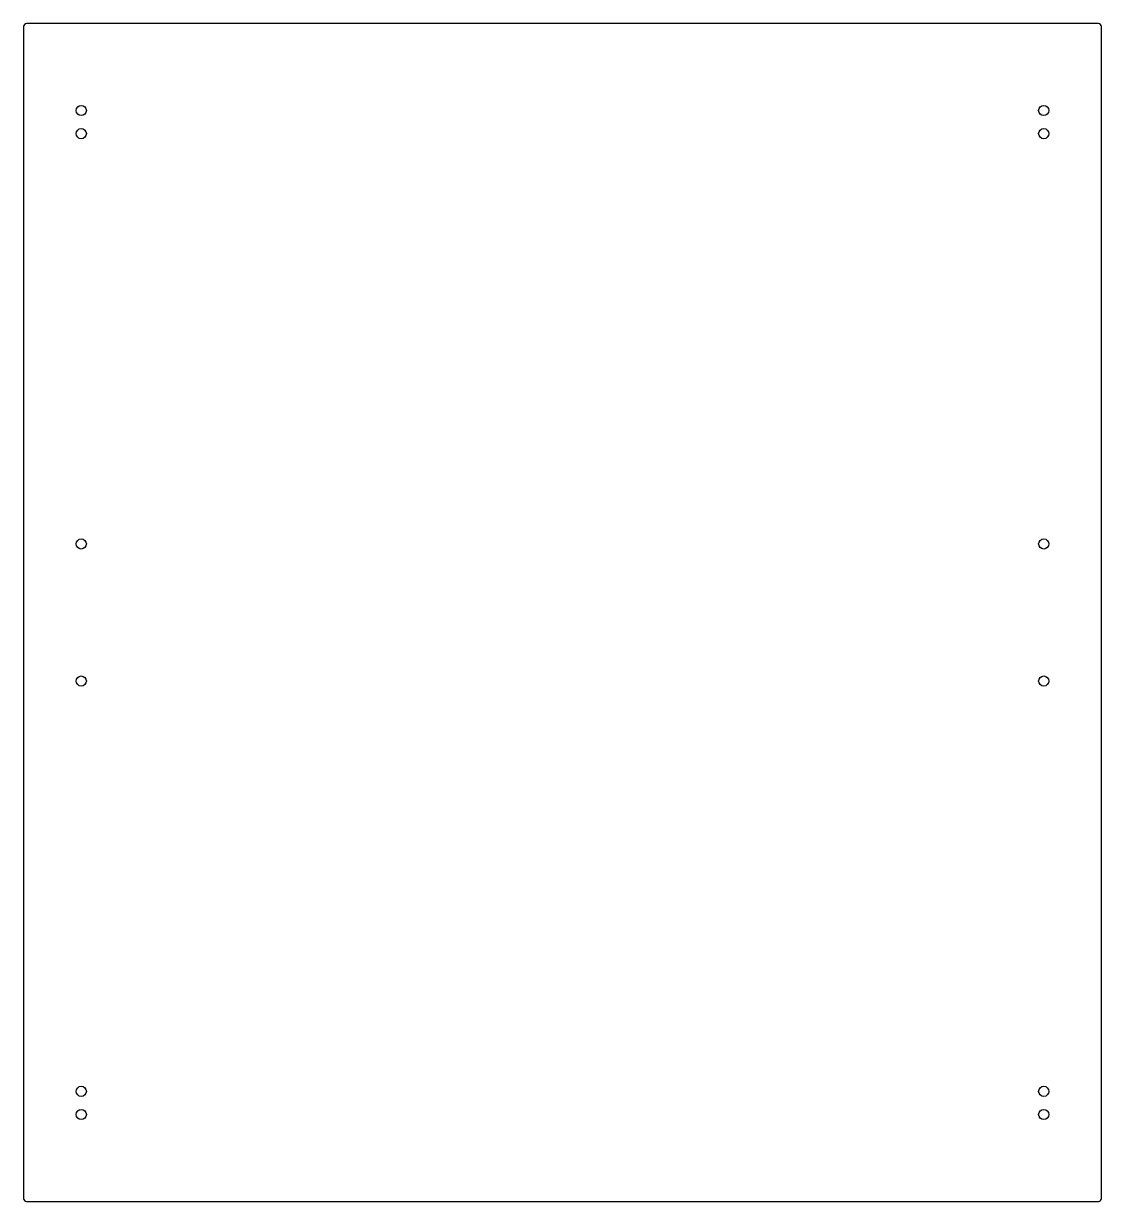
# Model space of a CAD drawing. Header units: inches. Extents: x -13.8 to 13.8, y -15.1 to 15.1.
import ezdxf

# ---------------------------------------------------------------- set-up
doc = ezdxf.new("R2010")
doc.units = ezdxf.units.IN
doc.layers.add('CUTOUTS', color=1, linetype='CONTINUOUS')
doc.layers.add('PERIMETER', color=5, linetype='CONTINUOUS')

msp = doc.modelspace()

# ---------------------------------------------------------------- linework, layer by layer
at = {"layer": 'CUTOUTS'}
for centre in [(-12.303, 12.835), (12.303, 12.835), (-12.303, 12.244), (12.303, 12.244), (-12.303, 1.752), (12.303, 1.752), (-12.303, -1.752), (12.303, -1.752), (-12.303, -12.244), (12.303, -12.244), (-12.303, -12.835), (12.303, -12.835)]:
    msp.add_circle(centre, 0.13, dxfattribs=at)
at = {"layer": 'PERIMETER'}
for p, q in [((13.701, 15.059), (-13.701, 15.059)), ((-13.78, 14.98), (-13.78, -14.98)), ((13.78, -14.98), (13.78, 14.98)), ((-13.701, -15.059), (13.701, -15.059))]:
    msp.add_line(p, q, dxfattribs=at)
for centre, start, end in [((-13.701, 14.98), 90, 180), ((13.701, 14.98), 0, 90), ((-13.701, -14.98), 180, 270), ((13.701, -14.98), 270, 360)]:
    msp.add_arc(centre, 0.0787, start, end, dxfattribs=at)

doc.saveas('drawing.dxf')
